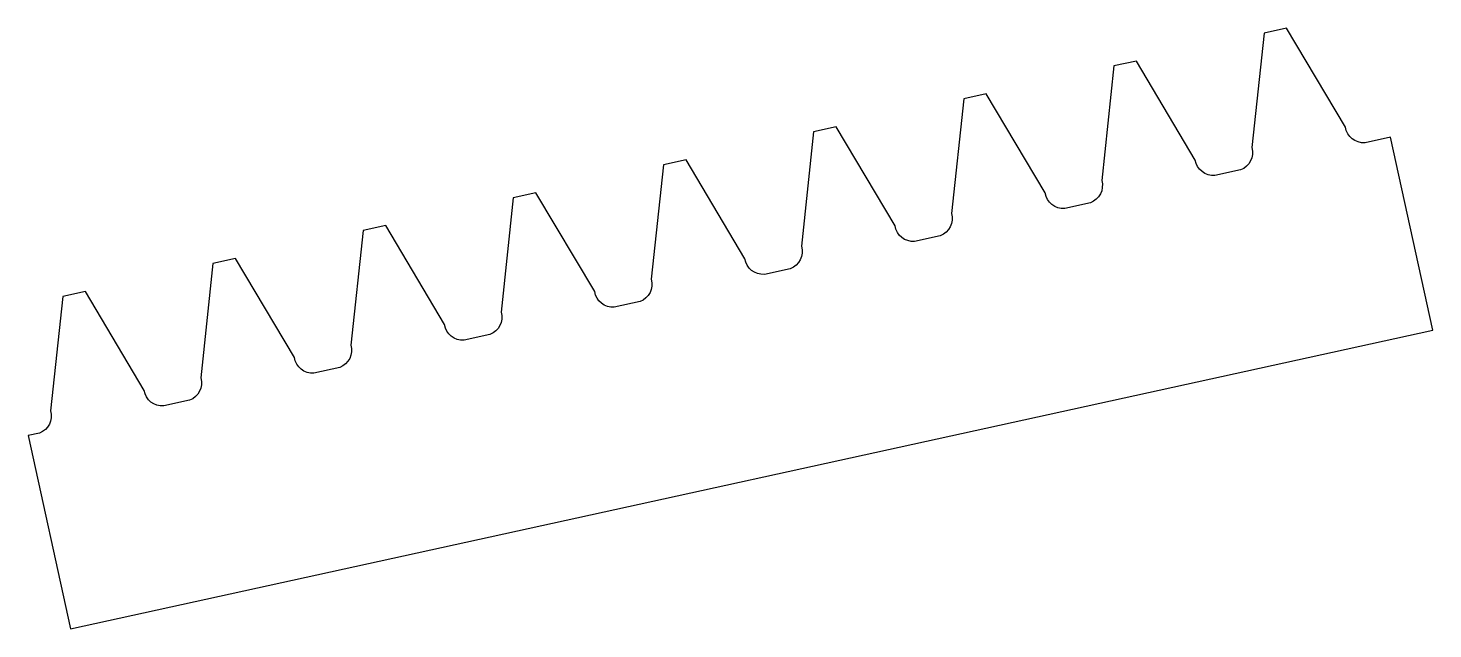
# Model space of a CAD drawing. Header units: inches. Extents: x 8 to 130, y 23 to 75.
import ezdxf

# ---------------------------------------------------------------- set-up
doc = ezdxf.new("R2010")
doc.units = ezdxf.units.IN
doc.header["$MEASUREMENT"] = 0
doc.layers.add('Linear gear', color=130, linetype='Continuous')

msp = doc.modelspace()

# ---------------------------------------------------------------- linework, layer by layer
at = {"layer": 'Linear gear'}
msp.add_lwpolyline([(101.05, 61.39, -0.392845), (100.07, 59.46), (97.86, 58.97, -0.392845), (96.17, 60.31), (91.09, 68.85), (89.14, 68.42), (88.09, 58.55, -0.392845), (87.12, 56.62), (84.9, 56.13, -0.392845), (83.21, 57.47), (78.13, 66.01), (76.18, 65.58), (75.13, 55.71, -0.392845), (74.16, 53.78), (71.94, 53.29, -0.392845), (70.25, 54.64), (65.17, 63.17), (63.22, 62.74), (62.17, 52.87, -0.392845), (61.2, 50.94), (58.98, 50.45, -0.392845), (57.29, 51.8), (52.21, 60.33), (50.26, 59.9), (49.21, 50.03, -0.392845), (48.24, 48.1), (46.02, 47.61, -0.392845), (44.33, 48.96), (39.25, 57.5), (37.3, 57.06), (36.25, 47.19, -0.392845), (35.28, 45.27), (33.06, 44.77, -0.392845), (31.37, 46.12), (26.29, 54.66), (24.34, 54.23), (23.29, 44.36, -0.392845), (22.32, 42.43), (20.1, 41.94, -0.392845), (18.41, 43.28), (13.34, 51.82), (11.38, 51.39), (10.33, 41.52, -0.392845), (9.36, 39.59), (8.38, 39.38), (12.03, 22.71), (129.64, 48.47), (125.99, 65.13), (123.78, 64.64, -0.392845), (122.08, 65.99), (117.01, 74.53), (115.06, 74.09), (114.01, 64.22, -0.392845), (113.03, 62.3), (110.82, 61.81, -0.392845), (109.13, 63.15), (104.05, 71.69), (102.1, 71.26)], format="xyb", close=True, dxfattribs=at)

doc.saveas('drawing.dxf')
